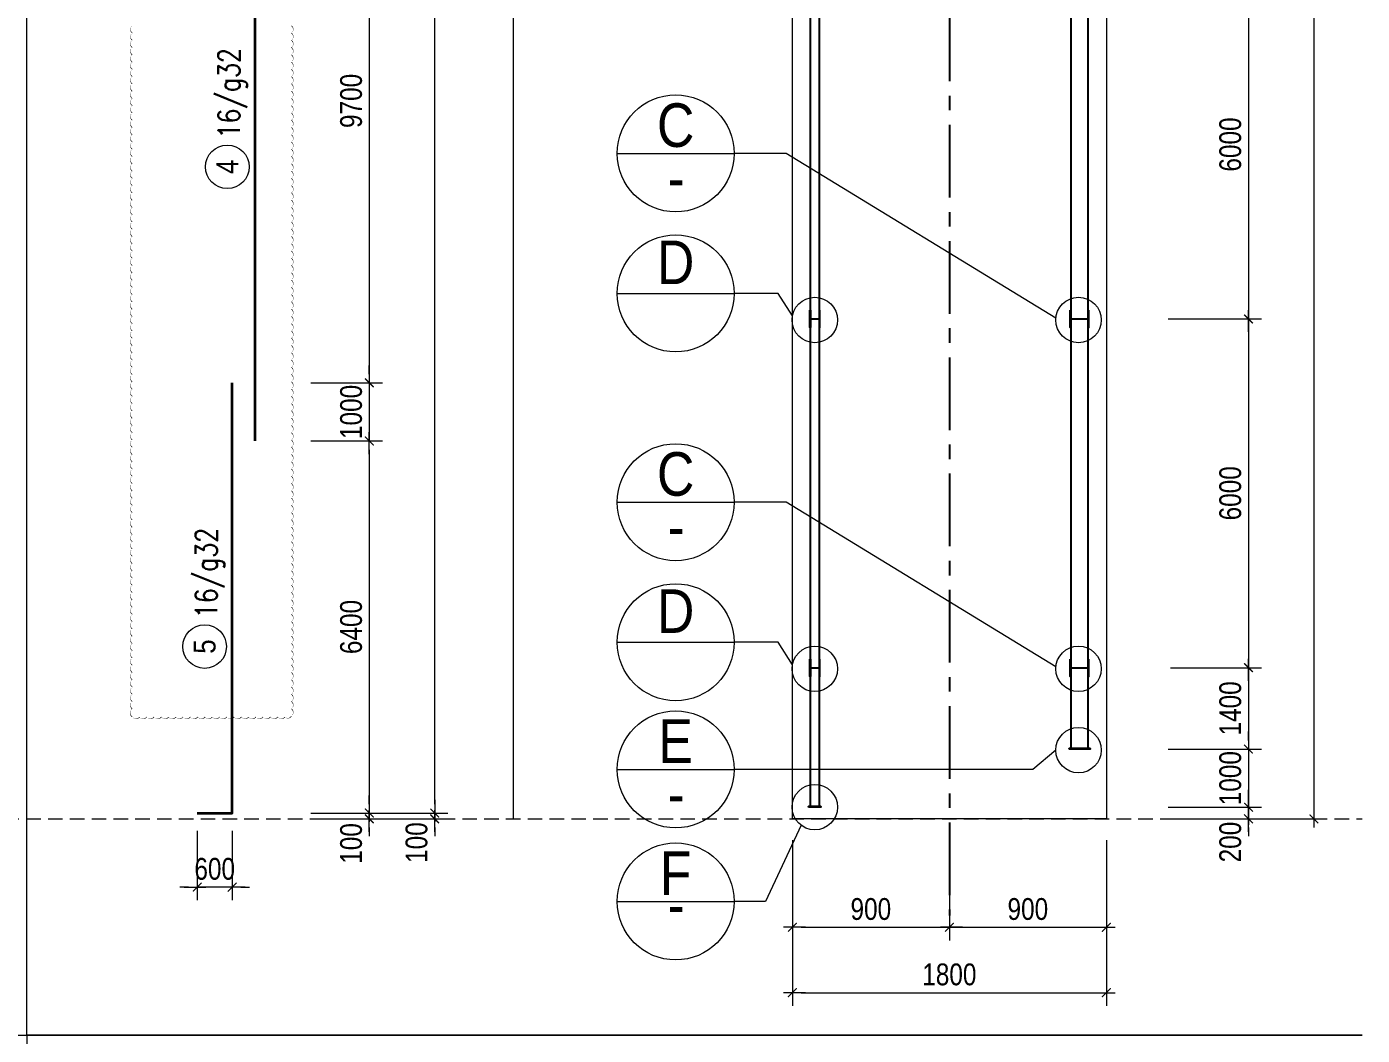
# Model space of a CAD drawing. Header units: millimetres. Extents: x -2123450 to -961021, y -260876 to 649159.
# Drawn here: x -1644785 to -1621816, y 452227 to 469576 of the extents above; entities that cross this region are included whole.
import ezdxf
from ezdxf.enums import TextEntityAlignment as Align

# ---------------------------------------------------------------- set-up
doc = ezdxf.new("R2010")
doc.units = ezdxf.units.MM
doc.header["$LTSCALE"] = 1000
doc.header["$MEASUREMENT"] = 0
doc.header["$PDMODE"] = 66
doc.linetypes.add('CENTER', pattern=[2, 1.25, -0.25, 0.25, -0.25])
doc.linetypes.add('HIDDEN', pattern=[0.375, 0.25, -0.125])
doc.layers.get('DEFPOINTS').update_dxf_attribs({"linetype": 'CONTINUOUS'})
for name, color, linetype in [('01AXIS', 5, 'CENTER'), ('03BORER', 3, 'CONTINUOUS'), ('KCS_BORDER', 3, 'CONTINUOUS'), ('NDC_S_REBAR DES.', 2, 'CONTINUOUS')]:
    doc.layers.add(name, color=color, linetype=linetype)
for name, color, linetype, lineweight in [('NDC_S_CONTINUOUS', 3, 'CONTINUOUS', 20), ('NDC_S_DIM', 1, 'CONTINUOUS', 9), ('NDC_S_HATCH MATERIAL', 8, 'CONTINUOUS', 13), ('NDC_S_LEADER', 1, 'CONTINUOUS', 9), ('NDC_S_REBAR', 4, 'CONTINUOUS', 35), ('NDC_S_REBAR NO.', 7, 'CONTINUOUS', 20), ('NDC_S_REBAR NO. BOX', 1, 'CONTINUOUS', 9)]:
    doc.layers.add(name, color=color, linetype=linetype, lineweight=lineweight)
doc.styles.add('NDC_ARIAL', font='arial.ttf', dxfattribs={"width": 0.8})
doc.styles.add('NDC_ROMANS', font='romans.shx', dxfattribs={"width": 0.8, "bigfont": 'vns.shx'})
doc.dimstyles.new('NDC_1-150', dxfattribs={"dimscale": 150, "dimtxt": 2.5, "dimasz": 1, "dimexe": 1.5, "dimexo": 0, "dimgap": 0.8, "dimtad": 1, "dimdec": 0, "dimdsep": 46, "dimtxsty": 'NDC_ARIAL', "dimblk": 'DIMMARK', "dimcen": 49999.938995, "dimdle": 1.5, "dimclrd": 1, "dimclre": 1, "dimclrt": 3, "dimadec": 0, "dimazin": 0, "dimtfac": 1, "dimtdec": 0, "dimtix": 1, "dimtmove": 2, "dimatfit": 3, "dimfxl": 1, "dimarcsym": 0})

# ---------------------------------------------------------------- blocks, each defined once
blk = doc.blocks.new('DIMMARK')
at = {"layer": 'NDC_S_DIM', "color": 1}
blk.add_line((-1.5, 0), (1, 0), dxfattribs=at)
at = {"layer": 'NDC_S_DIM', "color": 2, "const_width": 0.15}
blk.add_lwpolyline([(-0.5, -0.5), (0.5, 0.5)], dxfattribs=at)
blk = doc.blocks.new('*D2181')
at = {"layer": 'DEFPOINTS', "color": 0, "transparency": 16777216}
for p in [(44389, -41271), (44389, -47271), (45770, -47271)]:
    blk.add_point(p, dxfattribs=at)
at = {"layer": 'NDC_S_DIM', "color": 1, "lineweight": -2, "transparency": 16777216}
for p, q in [((44389, -41271), (45995, -41271)), ((45770, -41421), (45770, -47121)), ((44389, -47271), (45995, -47271))]:
    blk.add_line(p, q, dxfattribs=at)
at = {"layer": 'NDC_S_DIM', "color": 1, "lineweight": -2, "transparency": 16777216, "xscale": 150, "yscale": 150, "zscale": 150}
for p, rotation in [((45770, -41271), 90), ((45770, -47271), 270)]:
    blk.add_blockref('DIMMARK', p, dxfattribs=dict(at, rotation=rotation))
at = {"layer": 'NDC_S_DIM', "color": 3, "transparency": 16777216, "insert": (45458, -44271), "char_height": 375, "attachment_point": 5, "rotation": 90, "style": 'NDC_ARIAL'}
blk.add_mtext('6000', dxfattribs=at)
blk = doc.blocks.new('*D2182')
at = {"layer": 'DEFPOINTS', "color": 0, "transparency": 16777216}
for p in [(44389, -54671), (44389, -55671), (45770, -55671)]:
    blk.add_point(p, dxfattribs=at)
at = {"layer": 'NDC_S_DIM', "color": 1, "lineweight": -2, "transparency": 16777216}
for p, q in [((45770, -54521), (45770, -54371)), ((44389, -54671), (45995, -54671)), ((45770, -54671), (45770, -55671)), ((44389, -55671), (45995, -55671)), ((45770, -55821), (45770, -55971))]:
    blk.add_line(p, q, dxfattribs=at)
at = {"layer": 'NDC_S_DIM', "color": 1, "lineweight": -2, "transparency": 16777216, "xscale": 150, "yscale": 150, "zscale": 150}
for p, rotation in [((45770, -54671), 270), ((45770, -55671), 90)]:
    blk.add_blockref('DIMMARK', p, dxfattribs=dict(at, rotation=rotation))
at = {"layer": 'NDC_S_DIM', "color": 3, "transparency": 16777216, "insert": (45458, -55171), "char_height": 375, "attachment_point": 5, "rotation": 90, "style": 'NDC_ARIAL'}
blk.add_mtext('1000', dxfattribs=at)
blk = doc.blocks.new('*D2183')
at = {"layer": 'DEFPOINTS', "color": 0, "transparency": 16777216}
for p in [(44389, -55671), (44389, -55871), (45770, -55871)]:
    blk.add_point(p, dxfattribs=at)
at = {"layer": 'NDC_S_DIM', "color": 1, "lineweight": -2, "transparency": 16777216}
for p, q in [((45770, -55521), (45770, -55371)), ((44389, -55671), (45995, -55671)), ((45770, -55671), (45770, -55871)), ((44389, -55871), (45995, -55871)), ((45770, -56021), (45770, -56171))]:
    blk.add_line(p, q, dxfattribs=at)
at = {"layer": 'NDC_S_DIM', "color": 1, "lineweight": -2, "transparency": 16777216, "xscale": 150, "yscale": 150, "zscale": 150}
for p, rotation in [((45770, -55671), 270), ((45770, -55871), 90)]:
    blk.add_blockref('DIMMARK', p, dxfattribs=dict(at, rotation=rotation))
at = {"layer": 'NDC_S_DIM', "color": 3, "transparency": 16777216, "insert": (45458, -56270), "char_height": 375, "attachment_point": 5, "rotation": 90, "style": 'NDC_ARIAL'}
blk.add_mtext('200', dxfattribs=at)
blk = doc.blocks.new('*D2184')
at = {"layer": 'DEFPOINTS', "color": 0, "transparency": 16777216}
for p in [(44389, -5871), (44389, -55871), (46895, -55871)]:
    blk.add_point(p, dxfattribs=at)
at = {"layer": 'NDC_S_DIM', "color": 1, "lineweight": -2, "transparency": 16777216}
for p, q in [((44389, -5871), (47120, -5871)), ((46895, -6021), (46895, -55721)), ((44389, -55871), (47120, -55871))]:
    blk.add_line(p, q, dxfattribs=at)
at = {"layer": 'NDC_S_DIM', "color": 1, "lineweight": -2, "transparency": 16777216, "xscale": 150, "yscale": 150, "zscale": 150}
for p, rotation in [((46895, -5871), 90), ((46895, -55871), 270)]:
    blk.add_blockref('DIMMARK', p, dxfattribs=dict(at, rotation=rotation))
at = {"layer": 'NDC_S_DIM', "color": 3, "transparency": 16777216, "insert": (46583, -30871), "char_height": 375, "attachment_point": 5, "rotation": 90, "style": 'NDC_ARIAL'}
blk.add_mtext('50000', dxfattribs=at)
blk = doc.blocks.new('*D2191')
at = {"layer": 'DEFPOINTS', "color": 0, "transparency": 16777216}
for p in [(29642, -38671), (29642, -48371), (30650, -48371)]:
    blk.add_point(p, dxfattribs=at)
at = {"layer": 'NDC_S_DIM', "color": 1, "lineweight": -2, "transparency": 16777216}
for p, q in [((29642, -38671), (30875, -38671)), ((30650, -38821), (30650, -48221)), ((29642, -48371), (30875, -48371))]:
    blk.add_line(p, q, dxfattribs=at)
at = {"layer": 'NDC_S_DIM', "color": 1, "lineweight": -2, "transparency": 16777216, "xscale": 150, "yscale": 150, "zscale": 150}
for p, rotation in [((30650, -38671), 90), ((30650, -48371), 270)]:
    blk.add_blockref('DIMMARK', p, dxfattribs=dict(at, rotation=rotation))
at = {"layer": 'NDC_S_DIM', "color": 3, "transparency": 16777216, "insert": (30338, -43521), "char_height": 375, "attachment_point": 5, "rotation": 90, "style": 'NDC_ARIAL'}
blk.add_mtext('9700', dxfattribs=at)
blk = doc.blocks.new('*D2192')
at = {"layer": 'DEFPOINTS', "color": 0, "transparency": 16777216}
for p in [(29642, -48371), (29642, -49371), (30650, -49371)]:
    blk.add_point(p, dxfattribs=at)
at = {"layer": 'NDC_S_DIM', "color": 1, "lineweight": -2, "transparency": 16777216}
for p, q in [((30650, -48221), (30650, -48071)), ((29642, -48371), (30875, -48371)), ((30650, -48371), (30650, -49371)), ((29642, -49371), (30875, -49371)), ((30650, -49521), (30650, -49671))]:
    blk.add_line(p, q, dxfattribs=at)
at = {"layer": 'NDC_S_DIM', "color": 1, "lineweight": -2, "transparency": 16777216, "xscale": 150, "yscale": 150, "zscale": 150}
for p, rotation in [((30650, -48371), 270), ((30650, -49371), 90)]:
    blk.add_blockref('DIMMARK', p, dxfattribs=dict(at, rotation=rotation))
at = {"layer": 'NDC_S_DIM', "color": 3, "transparency": 16777216, "insert": (30338, -48871), "char_height": 375, "attachment_point": 5, "rotation": 90, "style": 'NDC_ARIAL'}
blk.add_mtext('1000', dxfattribs=at)
blk = doc.blocks.new('*D2193')
at = {"layer": 'DEFPOINTS', "color": 0, "transparency": 16777216}
for p in [(29642, -49371), (29642, -55771), (30650, -55771)]:
    blk.add_point(p, dxfattribs=at)
at = {"layer": 'NDC_S_DIM', "color": 1, "lineweight": -2, "transparency": 16777216}
for p, q in [((29642, -49371), (30875, -49371)), ((30650, -49521), (30650, -55621)), ((29642, -55771), (30875, -55771))]:
    blk.add_line(p, q, dxfattribs=at)
at = {"layer": 'NDC_S_DIM', "color": 1, "lineweight": -2, "transparency": 16777216, "xscale": 150, "yscale": 150, "zscale": 150}
for p, rotation in [((30650, -49371), 90), ((30650, -55771), 270)]:
    blk.add_blockref('DIMMARK', p, dxfattribs=dict(at, rotation=rotation))
at = {"layer": 'NDC_S_DIM', "color": 3, "transparency": 16777216, "insert": (30338, -52571), "char_height": 375, "attachment_point": 5, "rotation": 90, "style": 'NDC_ARIAL'}
blk.add_mtext('6400', dxfattribs=at)
blk = doc.blocks.new('*D2194')
at = {"layer": 'DEFPOINTS', "color": 0, "transparency": 16777216}
for p in [(29642, -55771), (29642, -55871), (30650, -55871)]:
    blk.add_point(p, dxfattribs=at)
at = {"layer": 'NDC_S_DIM', "color": 1, "lineweight": -2, "transparency": 16777216}
for p, q in [((30650, -55621), (30650, -55471)), ((29642, -55771), (30875, -55771)), ((30650, -55771), (30650, -55871)), ((29642, -55871), (30875, -55871)), ((30650, -56021), (30650, -56171))]:
    blk.add_line(p, q, dxfattribs=at)
at = {"layer": 'NDC_S_DIM', "color": 1, "lineweight": -2, "transparency": 16777216, "xscale": 150, "yscale": 150, "zscale": 150}
for p, rotation in [((30650, -55771), 270), ((30650, -55871), 90)]:
    blk.add_blockref('DIMMARK', p, dxfattribs=dict(at, rotation=rotation))
at = {"layer": 'NDC_S_DIM', "color": 3, "transparency": 16777216, "insert": (30338, -56294), "char_height": 375, "attachment_point": 5, "rotation": 90, "style": 'NDC_ARIAL'}
blk.add_mtext('100', dxfattribs=at)
blk = doc.blocks.new('*D2195')
at = {"layer": 'DEFPOINTS', "color": 0, "transparency": 16777216}
for p in [(29642, -5571), (31775, -5571), (29642, -55771)]:
    blk.add_point(p, dxfattribs=at)
at = {"layer": 'NDC_S_DIM', "color": 1, "lineweight": -2, "transparency": 16777216}
for p, q in [((29642, -5571), (32000, -5571)), ((31775, -55621), (31775, -5721)), ((29642, -55771), (32000, -55771))]:
    blk.add_line(p, q, dxfattribs=at)
at = {"layer": 'NDC_S_DIM', "color": 1, "lineweight": -2, "transparency": 16777216, "xscale": 150, "yscale": 150, "zscale": 150}
for p, rotation in [((31775, -5571), 90), ((31775, -55771), 270)]:
    blk.add_blockref('DIMMARK', p, dxfattribs=dict(at, rotation=rotation))
at = {"layer": 'NDC_S_DIM', "color": 3, "transparency": 16777216, "insert": (31463, -30671), "char_height": 375, "attachment_point": 5, "rotation": 90, "style": 'NDC_ARIAL'}
blk.add_mtext('50200', dxfattribs=at)
blk = doc.blocks.new('*D2196')
at = {"layer": 'DEFPOINTS', "color": 0, "transparency": 16777216}
for p in [(29642, -55771), (29642, -55871), (31775, -55871)]:
    blk.add_point(p, dxfattribs=at)
at = {"layer": 'NDC_S_DIM', "color": 1, "lineweight": -2, "transparency": 16777216}
for p, q in [((31775, -55621), (31775, -55471)), ((29642, -55771), (32000, -55771)), ((31775, -55771), (31775, -55871)), ((29642, -55871), (32000, -55871)), ((31775, -56021), (31775, -56171))]:
    blk.add_line(p, q, dxfattribs=at)
at = {"layer": 'NDC_S_DIM', "color": 1, "lineweight": -2, "transparency": 16777216, "xscale": 150, "yscale": 150, "zscale": 150}
for p, rotation in [((31775, -55771), 270), ((31775, -55871), 90)]:
    blk.add_blockref('DIMMARK', p, dxfattribs=dict(at, rotation=rotation))
at = {"layer": 'NDC_S_DIM', "color": 3, "transparency": 16777216, "insert": (31463, -56279), "char_height": 375, "attachment_point": 5, "rotation": 90, "style": 'NDC_ARIAL'}
blk.add_mtext('100', dxfattribs=at)
blk = doc.blocks.new('*D2197')
at = {"layer": 'DEFPOINTS', "color": 0, "transparency": 16777216}
for p in [(44430, -47271), (44430, -53271), (45770, -53271)]:
    blk.add_point(p, dxfattribs=at)
at = {"layer": 'NDC_S_DIM', "color": 1, "lineweight": -2, "transparency": 16777216}
for p, q in [((44430, -47271), (45995, -47271)), ((45770, -47421), (45770, -53121)), ((44430, -53271), (45995, -53271))]:
    blk.add_line(p, q, dxfattribs=at)
at = {"layer": 'NDC_S_DIM', "color": 1, "lineweight": -2, "transparency": 16777216, "xscale": 150, "yscale": 150, "zscale": 150}
for p, rotation in [((45770, -47271), 90), ((45770, -53271), 270)]:
    blk.add_blockref('DIMMARK', p, dxfattribs=dict(at, rotation=rotation))
at = {"layer": 'NDC_S_DIM', "color": 3, "transparency": 16777216, "insert": (45458, -50271), "char_height": 375, "attachment_point": 5, "rotation": 90, "style": 'NDC_ARIAL'}
blk.add_mtext('6000', dxfattribs=at)
blk = doc.blocks.new('*D2207')
at = {"layer": 'DEFPOINTS', "color": 0, "transparency": 16777216}
for p in [(37925, -56235), (40625, -56235), (40625, -57736)]:
    blk.add_point(p, dxfattribs=at)
at = {"layer": 'NDC_S_DIM', "color": 1, "lineweight": -2, "transparency": 16777216}
for p, q in [((37925, -56235), (37925, -57961)), ((40625, -56235), (40625, -57961)), ((38075, -57736), (40475, -57736))]:
    blk.add_line(p, q, dxfattribs=at)
at = {"layer": 'NDC_S_DIM', "color": 1, "lineweight": -2, "transparency": 16777216, "xscale": 150, "yscale": 150, "zscale": 150, "rotation": 180}
blk.add_blockref('DIMMARK', (37925, -57736), dxfattribs=at)
at = {"layer": 'NDC_S_DIM', "color": 1, "lineweight": -2, "transparency": 16777216, "xscale": 150, "yscale": 150, "zscale": 150}
blk.add_blockref('DIMMARK', (40625, -57736), dxfattribs=at)
at = {"layer": 'NDC_S_DIM', "color": 3, "transparency": 16777216, "insert": (39275, -57424), "char_height": 375, "attachment_point": 5, "style": 'NDC_ARIAL'}
blk.add_mtext('900', dxfattribs=at)
blk = doc.blocks.new('*D2208')
at = {"layer": 'DEFPOINTS', "color": 0, "transparency": 16777216}
for p in [(40625, -56235), (43325, -56235), (43325, -57736)]:
    blk.add_point(p, dxfattribs=at)
at = {"layer": 'NDC_S_DIM', "color": 1, "lineweight": -2, "transparency": 16777216}
for p, q in [((40625, -56235), (40625, -57961)), ((43325, -56235), (43325, -57961)), ((40775, -57736), (43175, -57736))]:
    blk.add_line(p, q, dxfattribs=at)
at = {"layer": 'NDC_S_DIM', "color": 1, "lineweight": -2, "transparency": 16777216, "xscale": 150, "yscale": 150, "zscale": 150, "rotation": 180}
blk.add_blockref('DIMMARK', (40625, -57736), dxfattribs=at)
at = {"layer": 'NDC_S_DIM', "color": 1, "lineweight": -2, "transparency": 16777216, "xscale": 150, "yscale": 150, "zscale": 150}
blk.add_blockref('DIMMARK', (43325, -57736), dxfattribs=at)
at = {"layer": 'NDC_S_DIM', "color": 3, "transparency": 16777216, "insert": (41975, -57424), "char_height": 375, "attachment_point": 5, "style": 'NDC_ARIAL'}
blk.add_mtext('900', dxfattribs=at)
blk = doc.blocks.new('*D2209')
at = {"layer": 'DEFPOINTS', "color": 0, "transparency": 16777216}
for p in [(37925, -56235), (43325, -56235), (43325, -58861)]:
    blk.add_point(p, dxfattribs=at)
at = {"layer": 'NDC_S_DIM', "color": 1, "lineweight": -2, "transparency": 16777216}
for p, q in [((37925, -56235), (37925, -59086)), ((43325, -56235), (43325, -59086)), ((38075, -58861), (43175, -58861))]:
    blk.add_line(p, q, dxfattribs=at)
at = {"layer": 'NDC_S_DIM', "color": 1, "lineweight": -2, "transparency": 16777216, "xscale": 150, "yscale": 150, "zscale": 150, "rotation": 180}
blk.add_blockref('DIMMARK', (37925, -58861), dxfattribs=at)
at = {"layer": 'NDC_S_DIM', "color": 1, "lineweight": -2, "transparency": 16777216, "xscale": 150, "yscale": 150, "zscale": 150}
blk.add_blockref('DIMMARK', (43325, -58861), dxfattribs=at)
at = {"layer": 'NDC_S_DIM', "color": 3, "transparency": 16777216, "insert": (40625, -58549), "char_height": 375, "attachment_point": 5, "style": 'NDC_ARIAL'}
blk.add_mtext('1800', dxfattribs=at)
blk = doc.blocks.new('*D2210')
at = {"layer": 'DEFPOINTS', "color": 0, "transparency": 16777216}
for p in [(27691, -56079), (28291, -56079), (27691, -57045)]:
    blk.add_point(p, dxfattribs=at)
at = {"layer": 'NDC_S_DIM', "color": 1, "lineweight": -2, "transparency": 16777216}
for p, q in [((27691, -56079), (27691, -57270)), ((28291, -56079), (28291, -57270)), ((27541, -57045), (27391, -57045)), ((28291, -57045), (27691, -57045)), ((28441, -57045), (28591, -57045))]:
    blk.add_line(p, q, dxfattribs=at)
at = {"layer": 'NDC_S_DIM', "color": 1, "lineweight": -2, "transparency": 16777216, "xscale": 150, "yscale": 150, "zscale": 150}
blk.add_blockref('DIMMARK', (27691, -57045), dxfattribs=at)
at = {"layer": 'NDC_S_DIM', "color": 1, "lineweight": -2, "transparency": 16777216, "xscale": 150, "yscale": 150, "zscale": 150, "rotation": 180}
blk.add_blockref('DIMMARK', (28291, -57045), dxfattribs=at)
at = {"layer": 'NDC_S_DIM', "color": 3, "transparency": 16777216, "insert": (27991, -56733), "char_height": 375, "attachment_point": 5, "style": 'NDC_ARIAL'}
blk.add_mtext('600', dxfattribs=at)
blk = doc.blocks.new('*D2212')
at = {"layer": 'DEFPOINTS', "color": 0, "transparency": 16777216}
for p in [(44430, -53271), (44430, -54671), (45770, -54671)]:
    blk.add_point(p, dxfattribs=at)
at = {"layer": 'NDC_S_DIM', "color": 1, "lineweight": -2, "transparency": 16777216}
for p, q in [((44430, -53271), (45995, -53271)), ((45770, -53421), (45770, -54521)), ((44430, -54671), (45995, -54671))]:
    blk.add_line(p, q, dxfattribs=at)
at = {"layer": 'NDC_S_DIM', "color": 1, "lineweight": -2, "transparency": 16777216, "xscale": 150, "yscale": 150, "zscale": 150}
for p, rotation in [((45770, -53271), 90), ((45770, -54671), 270)]:
    blk.add_blockref('DIMMARK', p, dxfattribs=dict(at, rotation=rotation))
at = {"layer": 'NDC_S_DIM', "color": 3, "transparency": 16777216, "insert": (45458, -53971), "char_height": 375, "attachment_point": 5, "rotation": 90, "style": 'NDC_ARIAL'}
blk.add_mtext('1400', dxfattribs=at)
blk = doc.blocks.new('detail_201409111408')
at = {"layer": '03BORER'}
blk.add_line((-25, 0), (25, 0), dxfattribs=at)
for points in [[(-26.9, -24.9), (-25, -24.9), (-25, 24.9), (-26.9, 24.9)], [(26.9, -24.9), (25, -24.9), (25, 24.9), (26.9, 24.9)]]:
    blk.add_lwpolyline(points, close=True, dxfattribs=at)
blk = doc.blocks.new('*U102')
at = {"layer": 'KCS_BORDER', "xscale": 6, "yscale": 6, "zscale": 6}
blk.add_blockref('detail_201409111408', (0, 0), dxfattribs=at)
blk = doc.blocks.new('detail_201409111407')
at = {"layer": 'KCS_BORDER'}
blk.add_line((-12.5, 0), (12.5, 0), dxfattribs=at)
for points in [[(-14.4, -24.9), (-12.5, -24.9), (-12.5, 24.9), (-14.4, 24.9)], [(14.4, -24.9), (12.5, -24.9), (12.5, 24.9), (14.4, 24.9)]]:
    blk.add_lwpolyline(points, close=True, dxfattribs=at)
blk = doc.blocks.new('*U103')
at = {"layer": 'KCS_BORDER', "xscale": 6, "yscale": 6, "zscale": 6}
blk.add_blockref('detail_201409111407', (0, 0), dxfattribs=at)
blk = doc.blocks.new('CHI TIET COC D2000 TYPE 1')
at = {"layer": 'NDC_S_CONTINUOUS'}
blk.add_lwpolyline([(0, -59594), (-22969.1, -59594), (-22969.1, -79943), (0, -79943)], dxfattribs=at)
blk = doc.blocks.new('COC TND2000 TYPE 1')
at = {"layer": '01AXIS'}
blk.add_line((40625.1, -3932.3), (40625.1, -57532.2), dxfattribs=at)
at = {"layer": '03BORER'}
for p, q in [((43044.6, -54659.3), (42684.6, -54659.3)), ((38205.5, -55659.3), (38415.5, -55659.3)), ((38415.5, -55659.3), (38205.5, -55659.3))]:
    blk.add_line(p, q, dxfattribs=at)
for points in [[(42684.6, -54670.8), (42684.6, -54659.3), (43044.6, -54659.3), (43044.6, -54670.8)], [(38205.5, -55670.8), (38205.5, -55659.3), (38415.5, -55659.3), (38415.5, -55670.8)]]:
    blk.add_lwpolyline(points, close=True, dxfattribs=at)
at = {"layer": 'KCS_BORDER'}
for points in [[(38235.5, -5282.3), (38385.5, -5282.3), (38385.5, -55659.3), (38235.5, -55659.3)], [(43014.6, -5282.3), (42714.6, -5282.3), (42714.6, -54659.3), (43014.6, -54659.3)]]:
    blk.add_lwpolyline(points, close=True, dxfattribs=at)
at = {"layer": 'NDC_S_CONTINUOUS'}
for p, q in [((33126.6, 1), (33126.6, -55870.8)), ((24757.8, -59594), (24757.8, -2720.8)), ((0, -59594), (47726.9, -59594))]:
    blk.add_line(p, q, dxfattribs=at)
blk.add_lwpolyline([(37925.1, -5870.8), (43325.1, -5870.8), (43325.1, -55870.8), (37925.1, -55870.8)], close=True, dxfattribs=at)
at = {"layer": 'NDC_S_HATCH MATERIAL', "linetype": 'HIDDEN'}
blk.add_line((0, -55870.8), (47726.9, -55870.8), dxfattribs=at)
at = {"layer": 'NDC_S_LEADER'}
for p, q in [((34911.9, -44424.3), (36924.4, -44424.3)), ((34911.9, -46832.5), (36924.4, -46832.5)), ((34911.9, -50424.3), (36924.4, -50424.3)), ((34911.9, -52832.5), (36924.4, -52832.5)), ((34911.9, -55020), (36924.4, -55020)), ((34911.9, -57291.6), (36924.4, -57291.6))]:
    blk.add_line(p, q, dxfattribs=at)
for points in [[(42457.4, -47257.9), (37817.9, -44424.3), (36924.4, -44424.3)], [(37926.3, -47219.2), (37682.6, -46832.5), (36924.4, -46832.5)], [(42457.4, -53257.9), (37817.9, -50424.3), (36924.4, -50424.3)], [(37926.3, -53219.2), (37682.6, -52832.5), (36924.4, -52832.5)], [(42456.1, -54688.5), (42062.7, -55020), (36924.4, -55020)], [(38075.1, -55980.5), (37463.7, -57291.6), (36924.4, -57291.6)]]:
    blk.add_lwpolyline(points, dxfattribs=at)
for centre, radius in [((35918.2, -44424.3), 1006.2), ((35918.2, -46832.5), 1006.2), ((35918.2, -50424.3), 1006.2), ((35918.2, -52832.5), 1006.2), ((38310.5, -55668.8), 390.6), ((35918.2, -57291.6), 1006.2)]:
    blk.add_circle(centre, radius, dxfattribs=at)
at = {"layer": 'NDC_S_REBAR'}
blk.add_line((28680.8, -37670.8), (28680.8, -49370.8), dxfattribs=at)
blk.add_lwpolyline([(27690.7, -55770.8), (28290.8, -55770.8), (28290.8, -48370.8)], dxfattribs=at)
at = {"layer": 'NDC_S_REBAR NO. BOX'}
for centre, radius in [((28207.6, -44655), 375), ((38310.5, -47289.5), 390.6), ((42846.7, -47289.5), 390.6), ((27817.6, -52907.3), 375), ((38310.5, -53289.5), 390.6), ((42846.7, -53289.5), 390.6), ((35918.2, -55020), 1006.2), ((42846.7, -54688.5), 390.6)]:
    blk.add_circle(centre, radius, dxfattribs=at)
at = {"layer": 'KCS_BORDER', "color": 0, "linetype": 'ByBlock', "lineweight": -2, "transparency": 16777216, "xscale": -1, "rotation": 180}
for p in [(38310.5, -47270.8), (38310.5, -53270.8)]:
    blk.add_blockref('*U103', p, dxfattribs=at)
at = {"layer": 'NDC_S_DIM', "color": 0, "linetype": 'ByBlock', "lineweight": -2, "transparency": 16777216, "xscale": -1, "rotation": 180}
for p in [(42864.6, -47270.8), (42864.6, -53270.8)]:
    blk.add_blockref('*U102', p, dxfattribs=at)
at = {"layer": 'NDC_S_REBAR DES.', "style": 'NDC_ROMANS', "width": 0.8}
for p in [(28264.3, -43389.7), (27874.3, -51642)]:
    blk.add_text('16/g32', height=375, rotation=90, dxfattribs=at).set_placement(p, align=Align.MIDDLE)
at = {"layer": 'NDC_S_REBAR NO.', "style": 'NDC_ARIAL', "width": 0.85}
for s, p in [('C', (35918.2, -43937.8)), ('-', (35926.9, -44844.4)), ('D', (35918.2, -46297.4)), ('C', (35918.2, -49937.8)), ('-', (35926.9, -50844.4)), ('D', (35918.2, -52297.4)), ('E', (35918.2, -54533.5)), ('-', (35926.9, -55440.1)), ('F', (35918.2, -56805.1)), ('-', (35926.9, -57346.9))]:
    blk.add_text(s, height=750, dxfattribs=at).set_placement(p, align=Align.MIDDLE_CENTER)
for s, p in [('4', (28207.6, -44655)), ('5', (27817.6, -52907.3))]:
    blk.add_text(s, height=375, rotation=90, dxfattribs=at).set_placement(p, align=Align.MIDDLE_CENTER)
at = {"layer": 'NDC_S_DIM'}
for base, p1, p2, picture, middle in [((31774.9, -5570.8), (29642.1, -55770.8), (29642.1, -5570.8), '*D2195', (31463.4, -30670.8)), ((46894.6, -55870.8), (44388.6, -5870.8), (44388.6, -55870.8), '*D2184', (46583.2, -30870.8)), ((30649.9, -48370.8), (29642.1, -38670.8), (29642.1, -48370.8), '*D2191', (30338.4, -43520.8)), ((45769.6, -47270.8), (44388.6, -41270.8), (44388.6, -47270.8), '*D2181', (45458.2, -44270.8)), ((45769.6, -53270.8), (44429.6, -47270.8), (44429.6, -53270.8), '*D2197', (45458.2, -50270.8)), ((30649.9, -49370.8), (29642.1, -48370.8), (29642.1, -49370.8), '*D2192', (30338.4, -48870.8)), ((30649.9, -55770.8), (29642.1, -49370.8), (29642.1, -55770.8), '*D2193', (30338.4, -52570.8)), ((45769.6, -54670.8), (44429.6, -53270.8), (44429.6, -54670.8), '*D2212', (45458.2, -53970.8)), ((45769.6, -55670.8), (44388.6, -54670.8), (44388.6, -55670.8), '*D2182', (45458.2, -55170.8))]:
    dim = blk.add_linear_dim(base=base, p1=p1, p2=p2, angle=90, dimstyle='NDC_1-150', dxfattribs=at)
    dim.commit()
    dim.dimension.update_dxf_attribs({"geometry": picture, "text_midpoint": middle})
for base, p1, p2, picture, middle in [((30649.9, -55870.8), (29642.1, -55770.8), (29642.1, -55870.8), '*D2194', (30338.4, -56294.1)), ((31774.9, -55870.8), (29642.1, -55770.8), (29642.1, -55870.8), '*D2196', (31463.4, -56279.3)), ((45769.6, -55870.8), (44388.6, -55670.8), (44388.6, -55870.8), '*D2183', (45458.2, -56270.2))]:
    dim = blk.add_linear_dim(base=base, p1=p1, p2=p2, angle=90, dimstyle='NDC_1-150', dxfattribs=at)
    dim.commit()
    dim.dimension.update_dxf_attribs({"geometry": picture, "text_midpoint": middle, "dimtype": 160})
dim = blk.add_linear_dim(base=(27690.7, -57044.8), p1=(28290.8, -56078.7), p2=(27690.7, -56078.7), dimstyle='NDC_1-150', dxfattribs=at)
dim.commit()
dim.dimension.update_dxf_attribs({"geometry": '*D2210', "text_midpoint": (27990.7, -56733.4)})
for base, p1, p2, picture, middle in [((40625.1, -57735.6), (37925.1, -56235.4), (40625.1, -56235.4), '*D2207', (39275.1, -57424.1)), ((43325.1, -58860.6), (37925.1, -56235.4), (43325.1, -56235.4), '*D2209', (40625.1, -58549.1)), ((43325.1, -57735.6), (40625.1, -56235.4), (43325.1, -56235.4), '*D2208', (41975.1, -57424.1))]:
    dim = blk.add_linear_dim(base=base, p1=p1, p2=p2, dimstyle='NDC_1-150', override={"dimlfac": 0.333333}, dxfattribs=at)
    dim.commit()
    dim.dimension.update_dxf_attribs({"geometry": picture, "text_midpoint": middle})

msp = doc.modelspace()

# ---------------------------------------------------------------- linework, layer by layer
at = {"layer": 'DEFPOINTS', "color": 6}
msp.add_lwpolyline([(-1642969.68, 469592.62, 0, 12.5, 0.52056705), (-1642969.68, 469467.62, 0, 12.5, 0.52056705), (-1642969.68, 469342.62, 0, 12.5, 0.52056705), (-1642969.68, 469217.62, 0, 12.5, 0.52056705), (-1642969.68, 469092.62, 0, 12.5, 0.52056705), (-1642969.68, 468967.62, 0, 12.5, 0.52056705), (-1642969.68, 468842.62, 0, 12.5, 0.52056705), (-1642969.68, 468717.62, 0, 12.5, 0.52056705), (-1642969.68, 468592.62, 0, 12.5, 0.52056705), (-1642969.68, 468467.62, 0, 12.5, 0.52056705), (-1642969.68, 468342.62, 0, 12.5, 0.52056705), (-1642969.68, 468217.62, 0, 12.5, 0.52056705), (-1642969.68, 468092.62, 0, 12.5, 0.52056705), (-1642969.68, 467967.62, 0, 12.5, 0.52056705), (-1642969.68, 467842.62, 0, 12.5, 0.52056705), (-1642969.68, 467717.62, 0, 12.5, 0.52056705), (-1642969.68, 467592.62, 0, 12.5, 0.52056705), (-1642969.68, 467467.62, 0, 12.5, 0.52056705), (-1642969.68, 467342.62, 0, 12.5, 0.52056705), (-1642969.68, 467217.62, 0, 12.5, 0.52056705), (-1642969.68, 467092.62, 0, 12.5, 0.52056705), (-1642969.68, 466967.62, 0, 12.5, 0.52056705), (-1642969.68, 466842.62, 0, 12.5, 0.52056705), (-1642969.68, 466717.62, 0, 12.5, 0.52056705), (-1642969.68, 466592.62, 0, 12.5, 0.52056705), (-1642969.68, 466467.62, 0, 12.5, 0.52056705), (-1642969.68, 466342.62, 0, 12.5, 0.52056705), (-1642969.68, 466217.62, 0, 12.5, 0.52056705), (-1642969.68, 466092.62, 0, 12.5, 0.52056705), (-1642969.68, 465967.62, 0, 12.5, 0.52056705), (-1642969.68, 465842.62, 0, 12.5, 0.52056705), (-1642969.68, 465717.62, 0, 12.5, 0.52056705), (-1642969.68, 465592.62, 0, 12.5, 0.52056705), (-1642969.68, 465467.62, 0, 12.5, 0.52056705), (-1642969.68, 465342.62, 0, 12.5, 0.52056705), (-1642969.68, 465217.62, 0, 12.5, 0.52056705), (-1642969.68, 465092.62, 0, 12.5, 0.52056705), (-1642969.68, 464967.62, 0, 12.5, 0.52056705), (-1642969.68, 464842.62, 0, 12.5, 0.52056705), (-1642969.68, 464717.62, 0, 12.5, 0.52056705), (-1642969.68, 464592.62, 0, 12.5, 0.52056705), (-1642969.68, 464467.62, 0, 12.5, 0.52056705), (-1642969.68, 464342.62, 0, 12.5, 0.52056705), (-1642969.68, 464217.62, 0, 12.5, 0.52056705), (-1642969.68, 464092.62, 0, 12.5, 0.52056705), (-1642969.68, 463967.62, 0, 12.5, 0.52056705), (-1642969.68, 463842.62, 0, 12.5, 0.52056705), (-1642969.68, 463717.62, 0, 12.5, 0.52056705), (-1642969.68, 463592.62, 0, 12.5, 0.52056705), (-1642969.68, 463467.62, 0, 12.5, 0.52056705), (-1642969.68, 463342.62, 0, 12.5, 0.52056705), (-1642969.68, 463217.62, 0, 12.5, 0.52056705), (-1642969.68, 463092.62, 0, 12.5, 0.52056705), (-1642969.68, 462967.62, 0, 12.5, 0.52056705), (-1642969.68, 462842.62, 0, 12.5, 0.52056705), (-1642969.68, 462717.62, 0, 12.5, 0.52056705), (-1642969.68, 462592.62, 0, 12.5, 0.52056705), (-1642969.68, 462467.62, 0, 12.5, 0.52056705), (-1642969.68, 462342.62, 0, 12.5, 0.52056705), (-1642969.68, 462217.62, 0, 12.5, 0.52056705), (-1642969.68, 462092.62, 0, 12.5, 0.52056705), (-1642969.68, 461967.62, 0, 12.5, 0.52056705), (-1642969.68, 461842.62, 0, 12.5, 0.52056705), (-1642969.68, 461717.62, 0, 12.5, 0.52056705), (-1642969.68, 461592.62, 0, 12.5, 0.52056705), (-1642969.68, 461467.62, 0, 12.5, 0.52056705), (-1642969.68, 461342.62, 0, 12.5, 0.52056705), (-1642969.68, 461217.62, 0, 12.5, 0.52056705), (-1642969.68, 461092.62, 0, 12.5, 0.52056705), (-1642969.68, 460967.62, 0, 12.5, 0.52056705), (-1642969.68, 460842.62, 0, 12.5, 0.52056705), (-1642969.68, 460717.62, 0, 12.5, 0.52056705), (-1642969.68, 460592.62, 0, 12.5, 0.52056705), (-1642969.68, 460467.62, 0, 12.5, 0.52056705), (-1642969.68, 460342.62, 0, 12.5, 0.52056705), (-1642969.68, 460217.62, 0, 12.5, 0.52056705), (-1642969.68, 460092.62, 0, 12.5, 0.52056705), (-1642969.68, 459967.62, 0, 12.5, 0.52056705), (-1642969.68, 459842.62, 0, 12.5, 0.52056705), (-1642969.68, 459717.62, 0, 12.5, 0.52056705), (-1642969.68, 459592.62, 0, 12.5, 0.52056705), (-1642969.68, 459467.62, 0, 12.5, 0.52056705), (-1642969.68, 459342.62, 0, 12.5, 0.52056705), (-1642969.68, 459217.62, 0, 12.5, 0.52056705), (-1642969.68, 459092.62, 0, 12.5, 0.52056705), (-1642969.68, 458967.62, 0, 12.5, 0.52056705), (-1642969.68, 458842.62, 0, 12.5, 0.52056705), (-1642969.68, 458717.62, 0, 12.5, 0.52056705), (-1642969.68, 458592.62, 0, 12.5, 0.52056705), (-1642969.68, 458467.62, 0, 12.5, 0.52056705), (-1642969.68, 458342.62, 0, 12.5, 0.52056705), (-1642969.68, 458217.62, 0, 12.5, 0.52056705), (-1642969.68, 458092.62, 0, 12.5, 0.52056705), (-1642969.68, 457967.62, 0, 12.5, 0.52056705), (-1642969.68, 457842.62, 0, 12.5, 0.52056705), (-1642969.68, 457703.09, 0, 12.5, 0.52056705), (-1642844.68, 457703.09, 0, 12.5, 0.52056705), (-1642719.68, 457703.09, 0, 12.5, 0.52056705), (-1642594.68, 457703.09, 0, 12.5, 0.52056705), (-1642469.68, 457703.09, 0, 12.5, 0.52056705), (-1642344.68, 457703.09, 0, 12.5, 0.52056705), (-1642219.68, 457703.09, 0, 12.5, 0.52056705), (-1642094.68, 457703.09, 0, 12.5, 0.52056705), (-1641969.68, 457703.09, 0, 12.5, 0.52056705), (-1641844.68, 457703.09, 0, 12.5, 0.52056705), (-1641719.68, 457703.09, 0, 12.5, 0.52056705), (-1641594.68, 457703.09, 0, 12.5, 0.52056705), (-1641469.68, 457703.09, 0, 12.5, 0.52056705), (-1641344.68, 457703.09, 0, 12.5, 0.52056705), (-1641219.68, 457703.09, 0, 12.5, 0.52056705), (-1641094.68, 457703.09, 0, 12.5, 0.52056705), (-1640969.68, 457703.09, 0, 12.5, 0.52056705), (-1640844.68, 457703.09, 0, 12.5, 0.52056705), (-1640719.68, 457703.09, 0, 12.5, 0.52056705), (-1640594.68, 457703.09, 0, 12.5, 0.52056705), (-1640469.68, 457703.09, 0, 12.5, 0.52056705), (-1640344.68, 457703.09, 0, 12.5, 0.52056705), (-1640234.04, 457717.45, 0, 12.5, 0.52056705), (-1640234.04, 457842.45, 0, 12.5, 0.52056705), (-1640234.04, 457967.45, 0, 12.5, 0.52056705), (-1640234.04, 458092.45, 0, 12.5, 0.52056705), (-1640234.04, 458217.45, 0, 12.5, 0.52056705), (-1640234.04, 458342.45, 0, 12.5, 0.52056705), (-1640234.04, 458467.45, 0, 12.5, 0.52056705), (-1640234.04, 458592.45, 0, 12.5, 0.52056705), (-1640234.04, 458717.45, 0, 12.5, 0.52056705), (-1640234.04, 458842.45, 0, 12.5, 0.52056705), (-1640234.04, 458967.45, 0, 12.5, 0.52056705), (-1640234.04, 459092.45, 0, 12.5, 0.52056705), (-1640234.04, 459217.45, 0, 12.5, 0.52056705), (-1640234.04, 459342.45, 0, 12.5, 0.52056705), (-1640234.04, 459467.45, 0, 12.5, 0.52056705), (-1640234.04, 459592.45, 0, 12.5, 0.52056705), (-1640234.04, 459717.45, 0, 12.5, 0.52056705), (-1640234.04, 459842.45, 0, 12.5, 0.52056705), (-1640234.04, 459967.45, 0, 12.5, 0.52056705), (-1640234.04, 460092.45, 0, 12.5, 0.52056705), (-1640234.04, 460217.45, 0, 12.5, 0.52056705), (-1640234.04, 460342.45, 0, 12.5, 0.52056705), (-1640234.04, 460467.45, 0, 12.5, 0.52056705), (-1640234.04, 460592.45, 0, 12.5, 0.52056705), (-1640234.04, 460717.45, 0, 12.5, 0.52056705), (-1640234.04, 460842.45, 0, 12.5, 0.52056705), (-1640234.04, 460967.45, 0, 12.5, 0.52056705), (-1640234.04, 461092.45, 0, 12.5, 0.52056705), (-1640234.04, 461217.45, 0, 12.5, 0.52056705), (-1640234.04, 461342.45, 0, 12.5, 0.52056705), (-1640234.04, 461467.45, 0, 12.5, 0.52056705), (-1640234.04, 461592.45, 0, 12.5, 0.52056705), (-1640234.04, 461717.45, 0, 12.5, 0.52056705), (-1640234.04, 461842.45, 0, 12.5, 0.52056705), (-1640234.04, 461967.45, 0, 12.5, 0.52056705), (-1640234.04, 462092.45, 0, 12.5, 0.52056705), (-1640234.04, 462217.45, 0, 12.5, 0.52056705), (-1640234.04, 462342.45, 0, 12.5, 0.52056705), (-1640234.04, 462467.45, 0, 12.5, 0.52056705), (-1640234.04, 462592.45, 0, 12.5, 0.52056705), (-1640234.04, 462717.45, 0, 12.5, 0.52056705), (-1640234.04, 462842.45, 0, 12.5, 0.52056705), (-1640234.04, 462967.45, 0, 12.5, 0.52056705), (-1640234.04, 463092.45, 0, 12.5, 0.52056705), (-1640234.04, 463217.45, 0, 12.5, 0.52056705), (-1640234.04, 463342.45, 0, 12.5, 0.52056705), (-1640234.04, 463467.45, 0, 12.5, 0.52056705), (-1640234.04, 463592.45, 0, 12.5, 0.52056705), (-1640234.04, 463717.45, 0, 12.5, 0.52056705), (-1640234.04, 463842.45, 0, 12.5, 0.52056705), (-1640234.04, 463967.45, 0, 12.5, 0.52056705), (-1640234.04, 464092.45, 0, 12.5, 0.52056705), (-1640234.04, 464217.45, 0, 12.5, 0.52056705), (-1640234.04, 464342.45, 0, 12.5, 0.52056705), (-1640234.04, 464467.45, 0, 12.5, 0.52056705), (-1640234.04, 464592.45, 0, 12.5, 0.52056705), (-1640234.04, 464717.45, 0, 12.5, 0.52056705), (-1640234.04, 464842.45, 0, 12.5, 0.52056705), (-1640234.04, 464967.45, 0, 12.5, 0.52056705), (-1640234.04, 465092.45, 0, 12.5, 0.52056705), (-1640234.04, 465217.45, 0, 12.5, 0.52056705), (-1640234.04, 465342.45, 0, 12.5, 0.52056705), (-1640234.04, 465467.45, 0, 12.5, 0.52056705), (-1640234.04, 465592.45, 0, 12.5, 0.52056705), (-1640234.04, 465717.45, 0, 12.5, 0.52056705), (-1640234.04, 465842.45, 0, 12.5, 0.52056705), (-1640234.04, 465967.45, 0, 12.5, 0.52056705), (-1640234.04, 466092.45, 0, 12.5, 0.52056705), (-1640234.04, 466217.45, 0, 12.5, 0.52056705), (-1640234.04, 466342.45, 0, 12.5, 0.52056705), (-1640234.04, 466467.45, 0, 12.5, 0.52056705), (-1640234.04, 466592.45, 0, 12.5, 0.52056705), (-1640234.04, 466717.45, 0, 12.5, 0.52056705), (-1640234.04, 466842.45, 0, 12.5, 0.52056705), (-1640234.04, 466967.45, 0, 12.5, 0.52056705), (-1640234.04, 467092.45, 0, 12.5, 0.52056705), (-1640234.04, 467217.45, 0, 12.5, 0.52056705), (-1640234.04, 467342.45, 0, 12.5, 0.52056705), (-1640234.04, 467467.45, 0, 12.5, 0.52056705), (-1640234.04, 467592.45, 0, 12.5, 0.52056705), (-1640234.04, 467717.45, 0, 12.5, 0.52056705), (-1640234.04, 467842.45, 0, 12.5, 0.52056705), (-1640234.04, 467967.45, 0, 12.5, 0.52056705), (-1640234.04, 468092.45, 0, 12.5, 0.52056705), (-1640234.04, 468217.45, 0, 12.5, 0.52056705), (-1640234.04, 468342.45, 0, 12.5, 0.52056705), (-1640234.04, 468467.45, 0, 12.5, 0.52056705), (-1640234.04, 468592.45, 0, 12.5, 0.52056705), (-1640234.04, 468717.45, 0, 12.5, 0.52056705), (-1640234.04, 468842.45, 0, 12.5, 0.52056705), (-1640234.04, 468967.45, 0, 12.5, 0.52056705), (-1640234.04, 469092.45, 0, 12.5, 0.52056705), (-1640234.04, 469217.45, 0, 12.5, 0.52056705), (-1640234.04, 469342.45, 0, 12.5, 0.52056705), (-1640234.04, 469467.45, 0, 12.5, 0.52056705), (-1640234.04, 469592.45, 0, 12.5, 0.52056705)], format="xyseb", dxfattribs=at)

# ---------------------------------------------------------------- block references
at = {"layer": 'NDC_S_CONTINUOUS', "color": 1}
for name, p in [('COC TND2000 TYPE 1', (-1669543.22, 511820.66)), ('CHI TIET COC D2000 TYPE 1', (-1621816.35, 511820.66))]:
    msp.add_blockref(name, p, dxfattribs=at)

doc.saveas('drawing.dxf')
